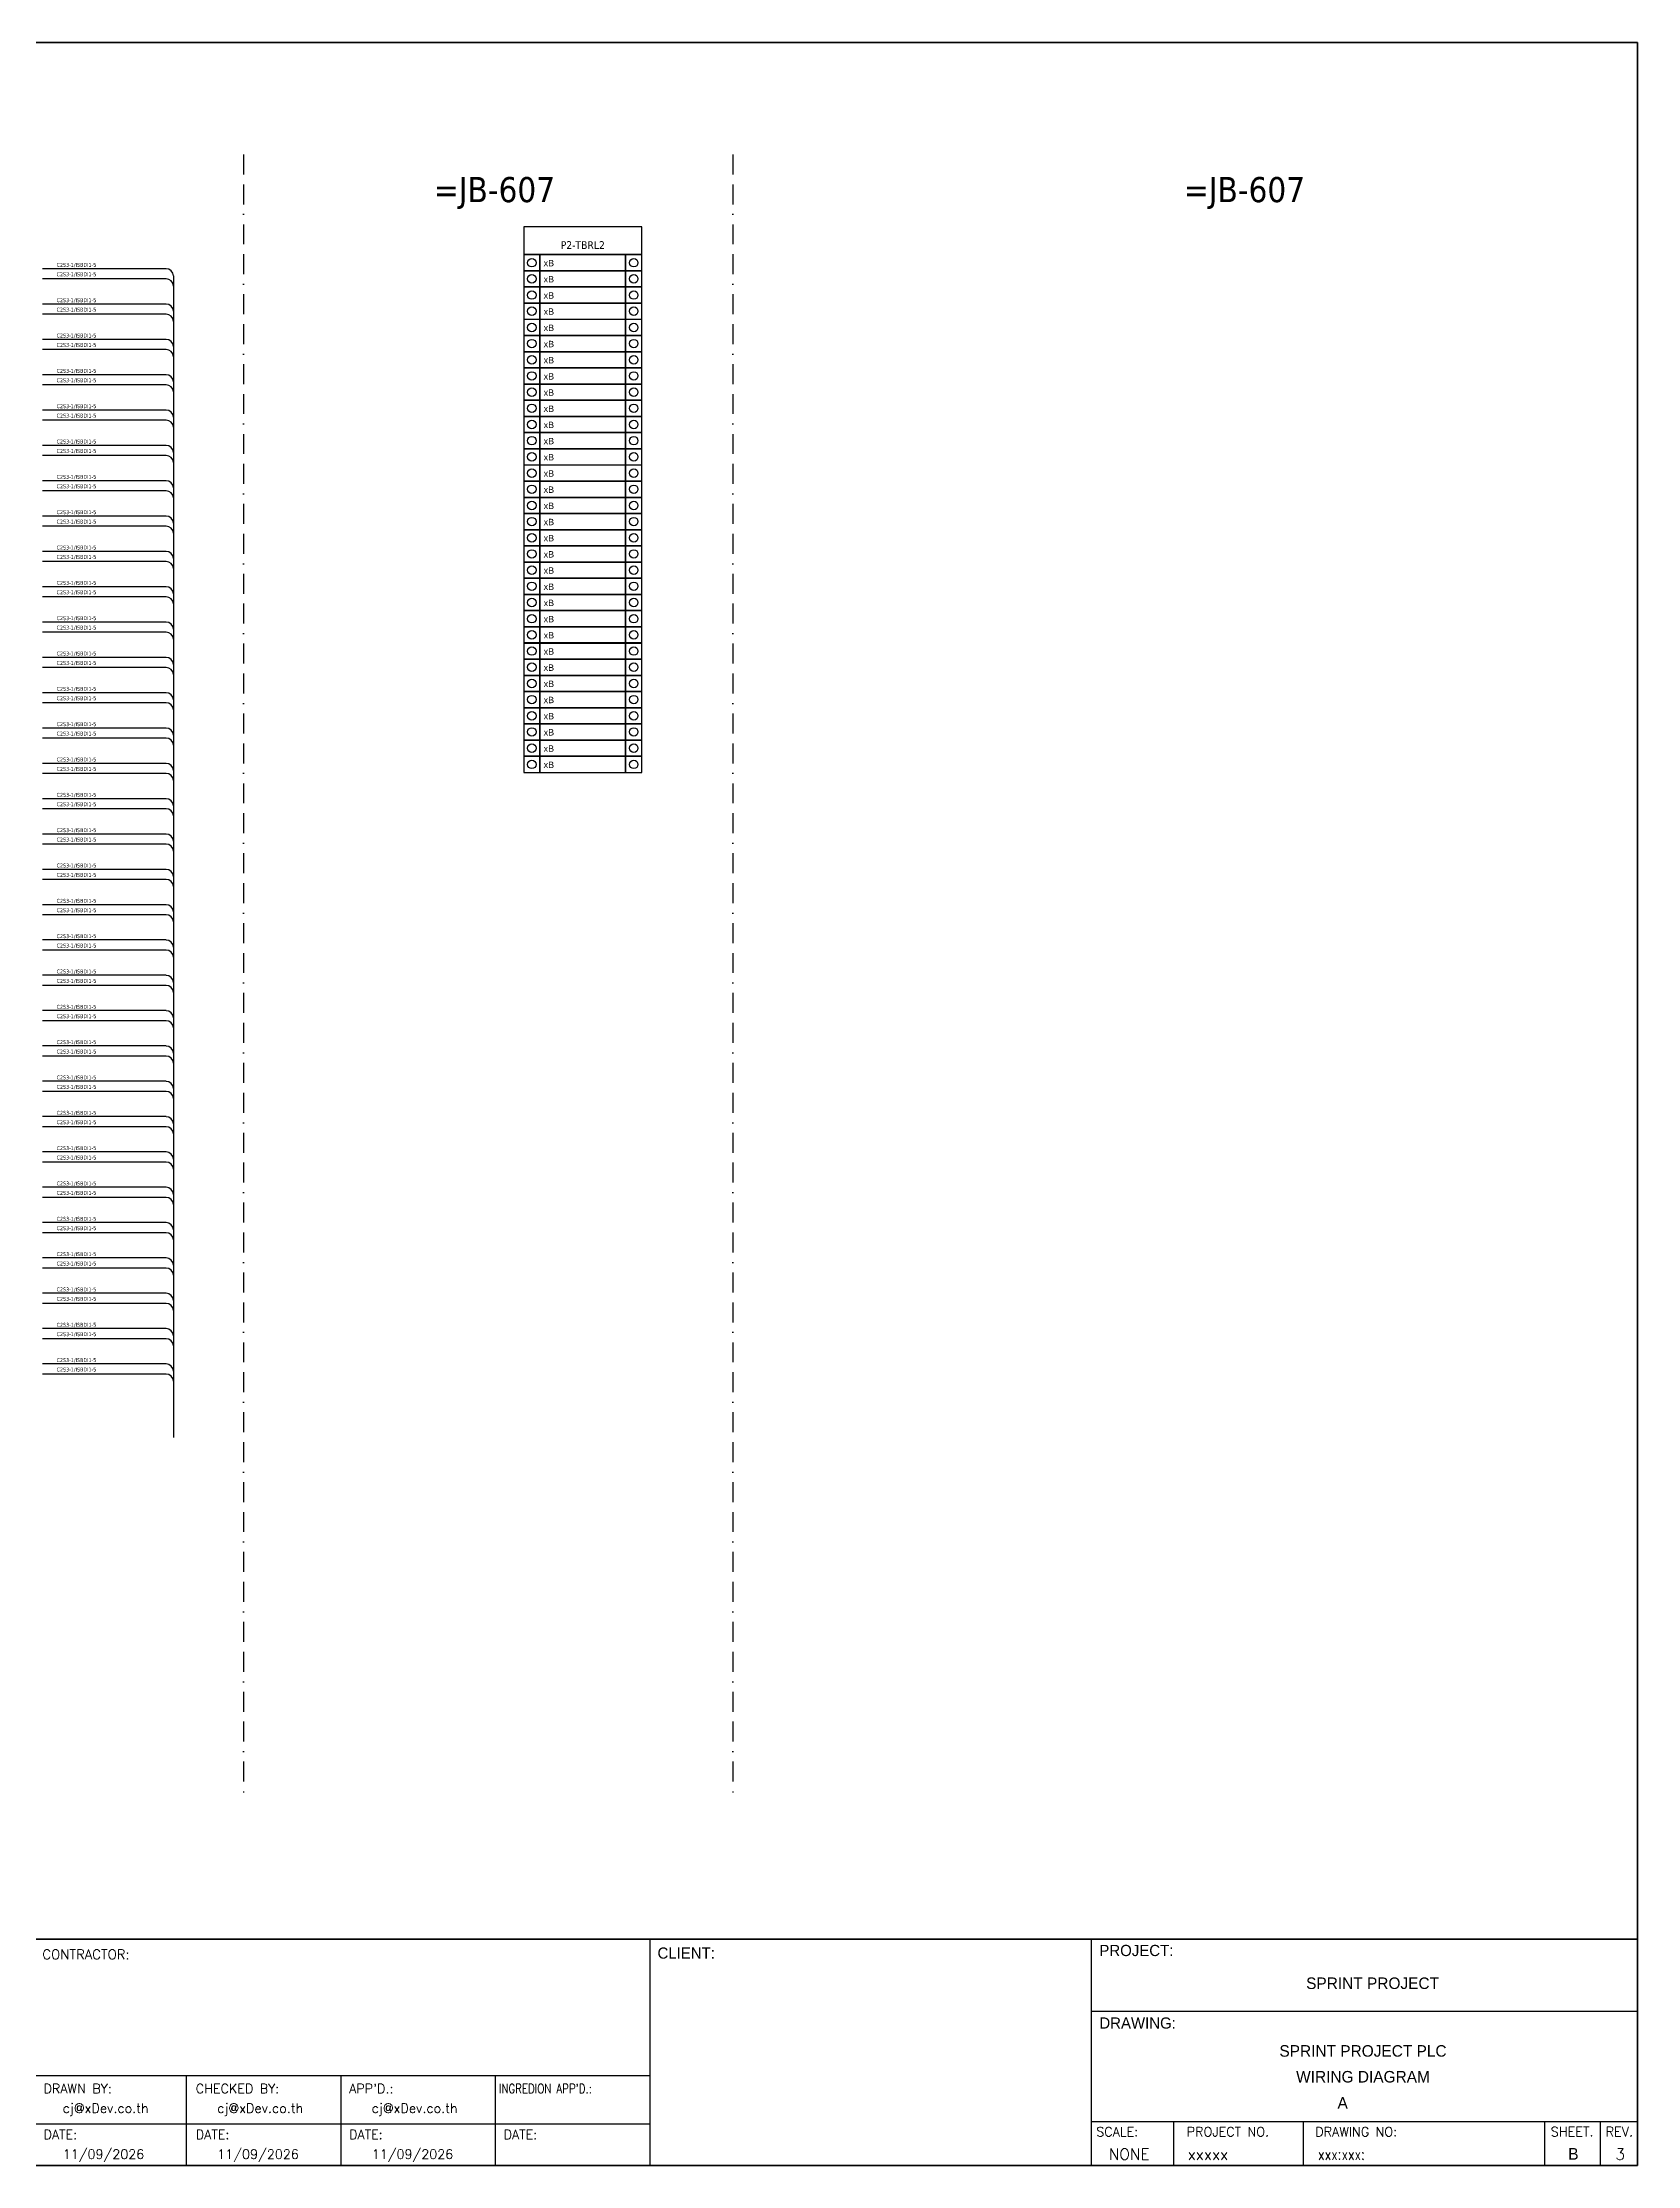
# Model space of a CAD drawing. Header units: millimetres. Extents: x 0 to 54213, y 0 to 2820.
# Drawn here: x 31215 to 33246, y 0 to 2704 of the extents above; entities that cross this region are included whole.
import ezdxf
from ezdxf.enums import TextEntityAlignment as Align

# ---------------------------------------------------------------- set-up
doc = ezdxf.new("R2010")
doc.units = ezdxf.units.MM
doc.linetypes.add('BORDERX2', pattern=[88.9, 25.4, -12.7, 25.4, -12.7, 0, -12.7])
for name, color, linetype in [('GT_1', 9, 'Continuous'), ('HELPPOINT', 7, 'Continuous'), ('MEMBER', 7, 'Continuous'), ('x01001-FrameArea', 2, 'BORDERX2')]:
    doc.layers.add(name, color=color, linetype=linetype)
doc.layers.add('IE-WIRE', color=7, linetype='Continuous', lineweight=25)
doc.styles.add('HTX11', font='O8111901')
doc.styles.add('ROMANS', font='romans.shx', dxfattribs={"width": 0.85, "height": 25})
doc.styles.get("Standard").update_dxf_attribs({"font": 'arial.ttf'})
doc.styles.add('Tahoma', font='')
doc.styles.get('Tahoma').set_extended_font_data('Tahoma')

# ---------------------------------------------------------------- blocks, each defined once
blk = doc.blocks.new('xTermSingleLayer6')
at = {"color": 7, "ltscale": 25.4}
for points in [[(0, -537), (537, -537), (537, 0), (0, 0)], [(537, -537), (3378, -537), (3378, 0), (537, 0)], [(3378, -537), (3915, -537), (3915, 0), (3378, 0)]]:
    blk.add_lwpolyline(points, close=True, dxfattribs=at)
for centre in [(268, -268), (3647, -268)]:
    blk.add_circle(centre, 141, dxfattribs=at)
blk.add_attdef('TERMINAL_B', (661, -387), '', height=212)
blk = doc.blocks.new('*U360')
at = {"layer": 'IE-WIRE', "color": 4, "ltscale": 25.4}
for p, q in [((74.2, 7.2), (-83.4, 7.2)), ((74.2, -5.6), (-83.4, -5.6))]:
    blk.add_line(p, q, dxfattribs=at)
for centre in [(74.2, -2), (74.2, -14.8)]:
    blk.add_arc(centre, 9.17, 0, 90, dxfattribs=at)
at = {"color": 4, "style": 'Tahoma'}
for p in [(-65.4, 9.6), (-65.4, -2.4)]:
    blk.add_text('C2S3-1/ISBDI1-5', height=4.974, dxfattribs=at).set_placement(p)
blk = doc.blocks.new('*U370')
at = {"layer": 'x01001-FrameArea', "color": 0, "linetype": 'ByBlock', "lineweight": -2, "transparency": 16777216}
for p in [(0, 0), (0, -45), (0, -90), (0, -135), (0, -180), (0, -225), (0, -270), (0, -315), (0, -360), (0, -405), (0, -450), (0, -495), (0, -540), (0, -585), (0, -630), (0, -675), (0, -720), (0, -765), (0, -810), (0, -855), (0, -900), (0, -945), (0, -990), (0, -1035), (0, -1080), (0, -1125), (0, -1170), (0, -1215), (0, -1260), (0, -1305), (0, -1350), (0, -1395)]:
    blk.add_blockref('*U360', p, dxfattribs=at)

msp = doc.modelspace()

# ---------------------------------------------------------------- linework, layer by layer
at = {"color": 4}
for p, q in [((32655.4, 56.1), (32655.4, 0)), ((32820.7, 56.1), (32820.7, 0))]:
    msp.add_line(p, q, dxfattribs=at)
at = {"color": 4, "ltscale": 0.5}
for p, q in [((33127.8, 56.1), (33127.8, 0)), ((33127.8, 56.1), (33127.8, 0)), ((33199, 56.1), (33199, 0)), ((33199, 56.1), (33199, 0))]:
    msp.add_line(p, q, dxfattribs=at)
at = {"color": 4, "ltscale": 25.4}
msp.add_lwpolyline([(31828, 2434), (31978.3, 2434), (31978.3, 2469.2), (31828, 2469.2)], close=True, dxfattribs=at)
at = {"layer": 'GT_1', "color": 4}
for p, q in [((31988.9, 0), (31988.9, 288.2)), ((32551.2, 0), (32551.2, 288.2)), ((32551.2, 0), (32551.2, 288.2)), ((32551.2, 0), (32551.2, 288.2)), ((31988.9, 114.3), (31201.9, 114.3)), ((31398.7, 0), (31398.7, 114.3)), ((31595.4, 0), (31595.4, 114.3)), ((31792.2, 0), (31792.2, 114.3)), ((32551.2, 56.1), (33246.4, 56.1)), ((31988.9, 52.9), (31201.9, 52.9))]:
    msp.add_line(p, q, dxfattribs=at)
at = {"layer": 'HELPPOINT', "color": 4, "lineweight": 35}
for p, q in [((29353.1, 2704.2), (33246.4, 2704.2)), ((29353.1, 2704.2), (33246.4, 2704.2)), ((33246.4, 2704.2), (33246.4, 0)), ((33246.4, 2704.2), (33246.4, 0)), ((33246.4, 0), (29353.1, 0)), ((33246.4, 0), (29353.1, 0))]:
    msp.add_line(p, q, dxfattribs=at)
at = {"layer": 'HELPPOINT', "color": 4}
for p, q in [((32551.2, 196.6), (33246.4, 196.6)), ((32551.2, 196.6), (33246.4, 196.6)), ((32551.2, 56.1), (33246.4, 56.1))]:
    msp.add_line(p, q, dxfattribs=at)
at = {"layer": 'IE-WIRE', "color": 4, "ltscale": 25.4}
msp.add_line((31381.9, 2406.8), (31381.9, 927.2), dxfattribs=at)
at = {"layer": 'MEMBER', "color": 4, "lineweight": 35}
msp.add_line((29353.1, 288.2), (33246.4, 288.2), dxfattribs=at)
msp.add_line((29353.1, 288.2), (33246.4, 288.2), dxfattribs=at)
at = {"layer": 'MEMBER', "color": 4}
for p, q in [((32551.2, 196.6), (33246.4, 196.6)), ((32551.2, 196.6), (33246.4, 196.6)), ((32551.2, 56.1), (33246.4, 56.1)), ((32551.2, 56.1), (33246.4, 56.1))]:
    msp.add_line(p, q, dxfattribs=at)
at = {"layer": 'x01001-FrameArea'}
for p, q in [((31471.3, 2561.5), (31471.3, 475)), ((32094.4, 2561.5), (32094.4, 475))]:
    msp.add_line(p, q, dxfattribs=at)

# ---------------------------------------------------------------- block references
at = {"xscale": 0.0384, "yscale": 0.0384, "zscale": 0.0384}
for p in [(31828, 2434), (31828, 2413.4), (31828, 2392.8), (31828, 2372.2), (31828, 2351.5), (31828, 2330.9), (31828, 2310.3), (31828, 2289.7), (31828, 2269.1), (31828, 2248.5), (31828, 2227.9), (31828, 2207.3), (31828, 2186.7), (31828, 2166), (31828, 2145.4), (31828, 2124.8), (31828, 2104.2), (31828, 2083.6), (31828, 2063), (31828, 2042.4), (31828, 2021.8), (31828, 2001.1), (31828, 1980.5), (31828, 1959.9), (31828, 1939.3), (31828, 1918.7), (31828, 1898.1), (31828, 1877.5), (31828, 1856.9), (31828, 1836.3), (31828, 1815.6), (31828, 1795)]:
    msp.add_blockref('xTermSingleLayer6', p, dxfattribs=at).add_auto_attribs({'TERMINAL_B': 'xB'})
at = {"layer": 'x01001-FrameArea'}
msp.add_blockref('*U370', (31298.5, 2408.8), dxfattribs=at)

# ---------------------------------------------------------------- texts
at = {"color": 2, "style": 'Tahoma'}
for p in [(31790.8, 2516.8), (32745.9, 2516.8)]:
    msp.add_text('=JB-607', height=32, dxfattribs=at).set_placement(p, align=Align.MIDDLE_CENTER)
at = {"color": 4, "style": 'Tahoma'}
msp.add_text('P2-TBRL2', height=9.95, dxfattribs=at).set_placement((31903.2, 2446.1), align=Align.MIDDLE_CENTER)
at = {"color": 4, "ltscale": 100, "style": 'HTX11'}
for s, p in [('SPRINT PROJECT', (32909, 232.2)), ('SPRINT PROJECT PLC', (32896.8, 146)), ('WIRING DIAGRAM', (32896.8, 113.1))]:
    msp.add_text(s, height=14.693, dxfattribs=at).set_placement(p, align=Align.MIDDLE_CENTER)
at = {"style": 'HTX11'}
for tag, text, height, p in [('A', 'A', 14.8, (32870.9, 79.8)), ('B', 'CHASSIS C2 SLOT 7', 14.821, (33164.7, 14.9))]:
    msp.add_attdef(tag, text=text, height=height, dxfattribs=at).set_placement(p, align=Align.MIDDLE_CENTER)
at = {"layer": 'GT_1', "color": 4, "style": 'HTX11'}
for s, p in [('CLIENT:', (31998.4, 263.5)), ('PROJECT:', (32561.1, 266.8)), ('DRAWING:', (32561.1, 174.4))]:
    msp.add_text(s, height=14.25, dxfattribs=at).set_placement(p)
at = {"layer": 'MEMBER', "color": 4, "ltscale": 0.8, "style": 'ROMANS'}
for s, height, p in [('CONTRACTOR:', 12.35, (31215, 262.7)), ('DRAWN BY:', 11.88, (31216.5, 92.1)), ('CHECKED BY:', 11.875, (31410.4, 92.1)), ("APP'D.:", 11.88, (31605.6, 92.1)), ('cj@xDev.co.th', 11.875, (31240.9, 67.2)), ('cj@xDev.co.th', 11.875, (31437.7, 67.2)), ('cj@xDev.co.th', 11.875, (31634.4, 67.2)), ('DATE:', 11.88, (31216.5, 33.6)), ('DATE:', 11.88, (31410.4, 33.6)), ('DATE:', 11.88, (31605.6, 33.6)), ('DATE:', 11.88, (31802.4, 33.6)), ('SCALE:', 11.88, (32557.1, 37.1)), ('PROJECT NO.', 11.875, (32672.3, 37.1)), ('DRAWING NO:', 11.875, (32836, 37.1)), ('SHEET.', 12, (33135.8, 37.1)), ('REV.', 12, (33205.7, 37.1)), ('11/09/2026', 11.88, (31240.9, 8.5)), ('11/09/2026', 11.88, (31437.7, 8.5)), ('11/09/2026', 11.88, (31634.4, 8.5)), ('NONE', 14.23, (32573.1, 7.3)), ('xxxxx', 14.23, (32673.5, 7.3))]:
    msp.add_text(s, height=height, dxfattribs=at).set_placement(p)
at = {"layer": 'MEMBER', "color": 4, "ltscale": 0.8, "style": 'ROMANS', "width": 0.8}
for s, height, p in [("INGREDION APP'D.:", 11.875, (31796.4, 92.1)), ('xxx:xxx:', 14.23, (32839.7, 7.3))]:
    msp.add_text(s, height=height, dxfattribs=at).set_placement(p)
at = {"layer": 'MEMBER', "color": 4, "ltscale": 0.8, "style": 'ROMANS'}
msp.add_text('3', height=14.2, dxfattribs=at).set_placement((33224.3, 7.3), align=Align.CENTER)

doc.saveas('drawing.dxf')
